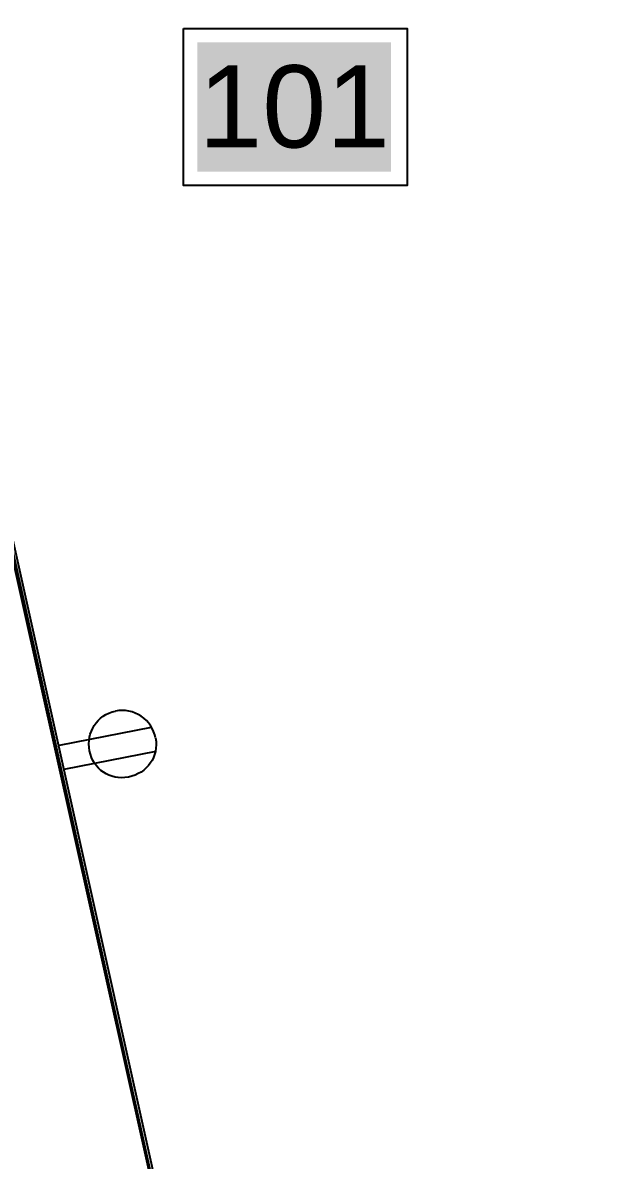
# Model space of a CAD drawing. Header units: inches. Extents: x -1841 to -80, y -100 to 1021.
# Drawn here: x -810.2 to -788.85, y 419.16 to 459.94 of the extents above; entities that cross this region are included whole.
import ezdxf

# ---------------------------------------------------------------- set-up
doc = ezdxf.new("R2010")
doc.units = ezdxf.units.IN
doc.header["$MEASUREMENT"] = 0
doc.layers.add('PDF_Geometry', color=7, linetype='Continuous', true_color=0x777777)
doc.layers.add('PDF_Solid Fills', color=7, linetype='Continuous', true_color=0xffffff)
doc.layers.add('PDF_Text', color=7, linetype='Continuous')
doc.styles.add('PDF Arial', font='arial.ttf')

msp = doc.modelspace()

# ---------------------------------------------------------------- linework, layer by layer
at = {"layer": 'PDF_Geometry', "color": 7, "lineweight": 25}
for points in [[(-795.014, 399.011), (-794.021, 399.26), (-798.075, 417.376), (-799.068, 417.211), (-795.014, 399.011), (-800.97, 397.688), (-815.778, 464.116), (-828.932, 523.348), (-728.834, 545.601), (-728.006, 542.044), (-728.089, 541.961), (-728.172, 541.961), (-728.916, 545.436), (-828.766, 523.265), (-815.613, 464.116), (-800.888, 397.853), (-800.97, 397.771), (-815.695, 464.116), (-828.849, 523.265), (-815.695, 464.116), (-800.97, 397.771), (-800.888, 397.853), (-795.014, 399.177), (-795.014, 399.094)], [(-804.61, 392.89), (-810.07, 417.542), (-822.975, 417.542), (-822.975, 419.941), (-810.649, 419.941), (-819.335, 459.07), (-819.666, 459.07), (-832.075, 459.07), (-832.075, 463.951), (-820.742, 463.951), (-834.722, 526.74), (-829.924, 527.815), (-807.009, 532.944), (-806.017, 528.394), (-828.932, 523.348), (-815.778, 464.116), (-800.143, 393.882)], [(-804.445, 459.732), (-796.42, 459.732), (-796.42, 454.107), (-804.445, 454.107)]]:
    msp.add_lwpolyline(points, close=True, dxfattribs=at)
for points in [[(-808.883, 434.044), (-805.587, 434.687)], [(-808.714, 433.178), (-805.418, 433.822)]]:
    msp.add_lwpolyline(points, dxfattribs=at)
msp.add_arc((-806.637, 434.073), 1.216, 10.805, 101.2845, dxfattribs=at)
for points in [[(-807.806, 433.839), (-807.936, 434.505), (-807.541, 435.136), (-806.875, 435.266)], [(-805.442, 434.301), (-805.312, 433.635), (-805.748, 433.031), (-806.414, 432.901)], [(-806.414, 432.901), (-807.08, 432.771), (-807.676, 433.173), (-807.806, 433.839)]]:
    msp.add_open_spline(points, degree=3, dxfattribs=at)
at = {"layer": 'PDF_Solid Fills', "color": 7, "lineweight": 25, "transparency": 33554559}
msp.add_solid([(-803.948, 454.603), (-797, 454.603), (-803.948, 459.236), (-797, 459.236)], dxfattribs=at)

# ---------------------------------------------------------------- texts
at = {"layer": 'PDF_Text', "color": 7, "lineweight": 25, "insert": (-803.905, 456.92), "char_height": 2.9477, "attachment_point": 4, "style": 'PDF Arial'}
msp.add_mtext('101', dxfattribs=at)

doc.saveas('drawing.dxf')
